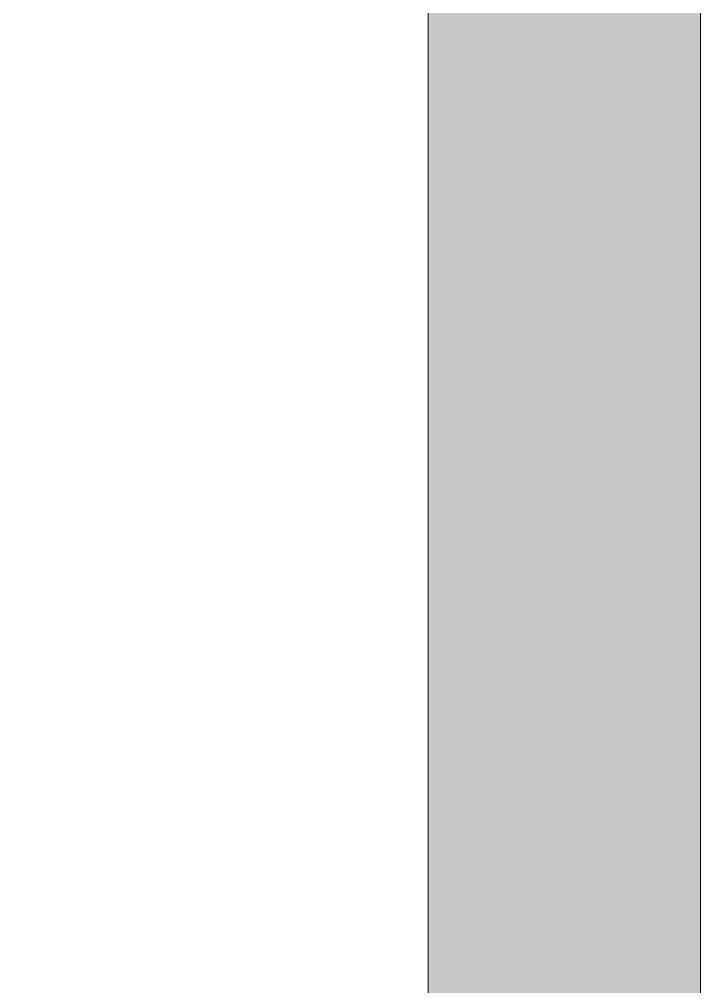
# Model space of a CAD drawing. Header units: millimetres. Extents: x -60946 to 138510, y -262288 to 24501.
# Drawn here: x 50171.9 to 50234.4, y -147909 to -147820.3 of the extents above; entities that cross this region are included whole.
import ezdxf

# ---------------------------------------------------------------- set-up
doc = ezdxf.new("R2010")
doc.units = ezdxf.units.MM
for name, color, linetype, lineweight in [('2)Тип-2', 3, 'Continuous', 60), ('Стены внутренние', 7, 'Continuous', 18), ('Стены штриховка', 7, 'Continuous', 9)]:
    doc.layers.add(name, color=color, linetype=linetype, lineweight=lineweight)

msp = doc.modelspace()

# ---------------------------------------------------------------- hatches: boundary and pattern name
at = {"layer": '2)Тип-2'}
h = msp.add_hatch(dxfattribs=at)
h.set_pattern_fill('FP_4', color=256, style=0, pattern_type=2)
h.set_pattern_definition([(45, (9.36, -150597.75), (-106.066, 106.066), []), (135, (9.36, -150597.75), (-106.066, -106.066), [])])
h.paths.add_polyline_path([(50134.3615, -147967.7816), (50209.3615, -147967.7816), (50209.3615, -147667.7816), (50134.3615, -147667.7816), (50134.3615, -147892.7816)])
msp.add_hatch(color=256, dxfattribs=at).paths.add_polyline_path([(50234.3615, -147992.7816), (50234.3615, -147742.7816), (50209.3615, -147742.7816), (50209.3615, -147992.7816)])

# ---------------------------------------------------------------- linework, layer by layer
at = {"layer": 'Стены внутренние', "lineweight": 5}
msp.add_line((50234.3615, -147992.7816), (50234.3615, -147767.7816), dxfattribs=at)
at = {"layer": 'Стены штриховка', "lineweight": 9}
msp.add_line((50209.3615, -147742.7816), (50209.3615, -147992.7816), dxfattribs=at)

doc.saveas('drawing.dxf')
